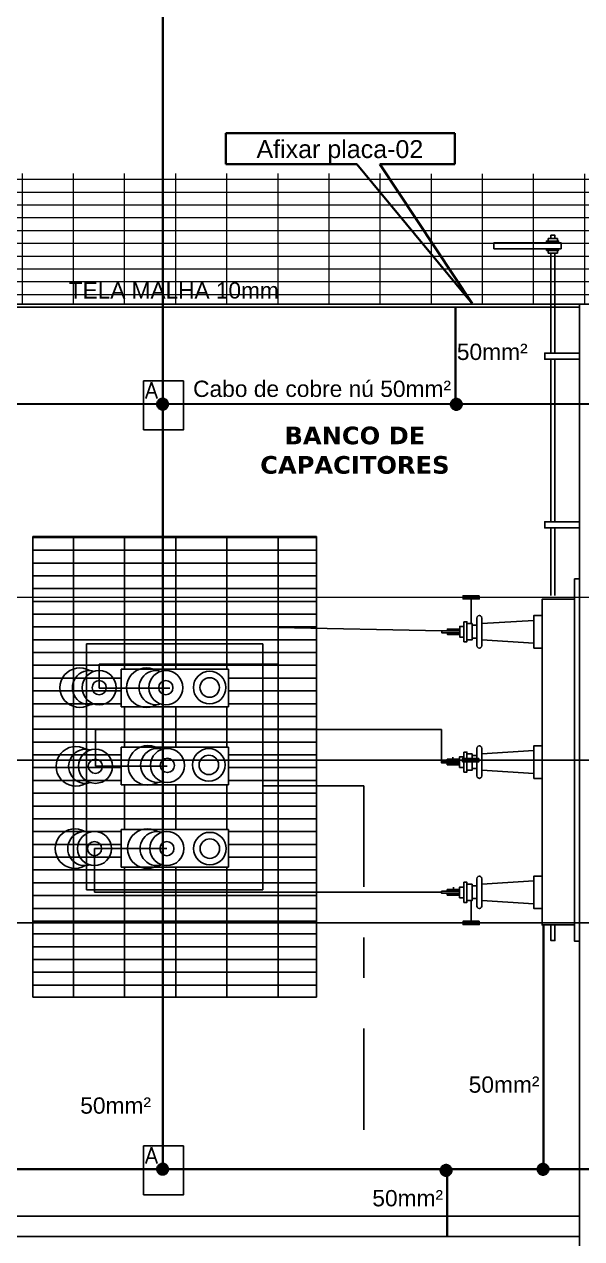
# Model space of a CAD drawing. Header units: metres. Extents: x 4188.7 to 4272.1, y 2012.8 to 2020.9.
# Drawn here: x 4205.343 to 4206.722, y 2015.504 to 2018.505 of the extents above; entities that cross this region are included whole.
import ezdxf

# ---------------------------------------------------------------- set-up
doc = ezdxf.new("R2010")
doc.units = ezdxf.units.M
doc.linetypes.add('DASHDOT', pattern=[25.4, 12.7, -6.35, 0, -6.35])
doc.linetypes.add('TRAÇO-PTO_P', pattern=[0.5, 0.25, -0.125, 0, -0.125])
for name, color, linetype in [('A-FORMATOINTERNO', 22, 'Continuous'), ('A-MOVEL', 5, 'Continuous'), ('A-PARED', 7, 'Continuous'), ('CONDUTOR', 5, 'Continuous'), ('E-ALTATENSAO', 5, 'Continuous'), ('E-ATERRAMENTO', 3, 'TRAÇO-PTO_P'), ('E-EQUIPAMENTOS', 130, 'Continuous'), ('E-TELAPROTEÇÃO', 2, 'Continuous'), ('E-TRAFO', 4, 'Continuous'), ('E-TRANSFORMADOR', 5, 'Continuous'), ('FORMATO_LEGENDA', 7, 'Continuous'), ('PAREDES', 4, 'Continuous'), ('PLANTA_BAIXA', 7, 'Continuous'), ('VENTILACAO', 5, 'Continuous')]:
    doc.layers.add(name, color=color, linetype=linetype)
doc.styles.add('arial', font='arial.ttf')
doc.styles.add('REGUA_60_MM', font='romans.shx', dxfattribs={"height": 1.8})
pattern_1 = [(0, (-1380.33483, -659.881806), (0, 0.03160819252), []), (90, (-1380.33483, -659.8818), (-0.12643277, 8e-18), [])]

msp = doc.modelspace()

# ---------------------------------------------------------------- hatches: boundary and pattern name
at = {"true_color": 0x939598, "transparency": 33554582}
h = msp.add_hatch(dxfattribs=at)
h.set_pattern_fill('GRATE', color=252, scale=0.039821)
h.set_pattern_definition(pattern_1)
h.paths.add_polyline_path([(4205.36446, 2017.23972), (4205.36446, 2016.10093), (4206.06596, 2016.10093), (4206.06596, 2017.23972)])
h.paths.add_polyline_path([(4205.93323, 2016.97424), (4205.93323, 2016.36641), (4205.4972, 2016.36641), (4205.4972, 2016.97424)], flags=16)
h.paths.add_polyline_path([(4205.84795, 2016.91157), (4205.84795, 2016.81865), (4205.65709, 2016.81865, -0.1252698), (4205.63298, 2016.81865), (4205.58247, 2016.81865), (4205.58247, 2016.91157), (4205.62731, 2016.91157, -0.187658), (4205.66275, 2016.91157)], flags=0)
h.paths.add_polyline_path([(4205.73541, 2016.86602, -0.502269), (4205.68126, 2016.82571, -1.3434578), (4205.68126, 2016.90633, -0.502269)], flags=0)
h.paths.add_polyline_path([(4205.84795, 2016.71905), (4205.84795, 2016.62613), (4205.6592, 2016.62613, -0.1075597), (4205.63841, 2016.62613), (4205.58247, 2016.62613), (4205.58247, 2016.71905), (4205.6301, 2016.71905, -0.1988326), (4205.6675, 2016.71905)], flags=0)
h.paths.add_polyline_path([(4205.73918, 2016.67389, -0.502269), (4205.68503, 2016.63358, -1.3434578), (4205.68503, 2016.7142, -0.502269)], flags=0)
h.paths.add_polyline_path([(4205.84795, 2016.51542), (4205.84795, 2016.42251), (4205.66471, 2016.42251, -0.1813916), (4205.63038, 2016.42251), (4205.58247, 2016.42251), (4205.58247, 2016.51542), (4205.63469, 2016.51542, -0.1338978), (4205.6604, 2016.51542)], flags=0)
h.paths.add_polyline_path([(4205.73792, 2016.46827, -0.502269), (4205.68377, 2016.42796, -1.3434578), (4205.68377, 2016.50858, -0.502269)], flags=0)
at = {"layer": 'A-MOVEL', "lineweight": 20}
h = msp.add_hatch(dxfattribs=at)
h.set_pattern_fill('GRATE', color=253, scale=0.039821, style=0, double=1)
h.set_pattern_definition(pattern_1)
h.paths.add_polyline_path([(4203.37535, 2017.81477), (4209.5291, 2017.81255), (4209.5291, 2018.13509), (4203.37535, 2018.13731)])
at = {"layer": 'E-ALTATENSAO'}
h = msp.add_hatch(dxfattribs=at)
h.set_pattern_fill('GRATE', color=8, scale=0.039821)
h.set_pattern_definition(pattern_1)
h.paths.add_polyline_path([(4205.93323, 2016.97424), (4205.68554, 2016.97424), (4205.68554, 2016.91157), (4205.84795, 2016.91157), (4205.84795, 2016.86634), (4205.93323, 2016.86653)])
h.paths.add_polyline_path([(4205.68554, 2016.97424), (4205.4972, 2016.97424), (4205.4972, 2016.68706), (4205.58247, 2016.68706), (4205.58247, 2016.71905), (4205.6301, 2016.71905, -0.1988326), (4205.6675, 2016.71905), (4205.68554, 2016.71905), (4205.68554, 2016.81865), (4205.65709, 2016.81865, -0.1252698), (4205.63298, 2016.81865), (4205.58247, 2016.81865), (4205.58247, 2016.91157), (4205.62731, 2016.91157, -0.187658), (4205.66275, 2016.91157), (4205.68554, 2016.91157)])
h.paths.add_polyline_path([(4205.68554, 2016.62613), (4205.6592, 2016.62613, -0.1075597), (4205.63841, 2016.62613), (4205.58247, 2016.62613), (4205.58247, 2016.68706), (4205.4972, 2016.68706), (4205.4972, 2016.36641), (4205.68554, 2016.36641), (4205.68554, 2016.42251), (4205.66471, 2016.42251, -0.1813916), (4205.63038, 2016.42251), (4205.58247, 2016.42251), (4205.58247, 2016.51542), (4205.63469, 2016.51542, -0.1338978), (4205.6604, 2016.51542), (4205.68554, 2016.51542)])
h.paths.add_polyline_path([(4205.93323, 2016.86653), (4205.84795, 2016.86634), (4205.84795, 2016.81865), (4205.68554, 2016.81865), (4205.68554, 2016.71905), (4205.84795, 2016.71905), (4205.84795, 2016.68706), (4205.93323, 2016.68706)])
h.paths.add_polyline_path([(4205.93323, 2016.67682), (4205.84795, 2016.67577), (4205.84795, 2016.62613), (4205.68554, 2016.62613), (4205.68554, 2016.51542), (4205.84795, 2016.51542), (4205.84795, 2016.46827), (4205.93323, 2016.46827)])
h.paths.add_polyline_path([(4205.93323, 2016.46827), (4205.84795, 2016.46827), (4205.84795, 2016.42251), (4205.68554, 2016.42251), (4205.68554, 2016.36641), (4205.93323, 2016.36641)])
at = {"layer": 'FORMATO_LEGENDA', "lineweight": 20}
h = msp.add_hatch(color=7, dxfattribs=at)
edge = h.paths.add_edge_path()
edge.add_arc((4205.68425, 2017.56822), 0.00813, 0, 360)
h = msp.add_hatch(color=7, dxfattribs=at)
edge = h.paths.add_edge_path()
edge.add_arc((4206.41059, 2017.56779), 0.00813, 0, 360)
h = msp.add_hatch(color=7, dxfattribs=at)
edge = h.paths.add_edge_path()
edge.add_arc((4205.68425, 2015.67753), 0.00813, 0, 360)
h = msp.add_hatch(color=7, dxfattribs=at)
edge = h.paths.add_edge_path()
edge.add_arc((4206.38538, 2015.67452), 0.00813, 0, 360)
h = msp.add_hatch(color=7, dxfattribs=at)
edge = h.paths.add_edge_path()
edge.add_arc((4206.62513, 2015.67739), 0.00813, 0, 360)
at = {"layer": 'PAREDES'}
for points in [[(4205.69881, 2017.56671, 1), (4205.67173, 2017.56671, 1)], [(4206.42515, 2017.56629, 1), (4206.39807, 2017.56629, 1)], [(4205.69881, 2015.67602, 1), (4205.67173, 2015.67602, 1)], [(4206.39994, 2015.67302, 1), (4206.37286, 2015.67302, 1)], [(4206.63969, 2015.67589, 1), (4206.61261, 2015.67589, 1)]]:
    msp.add_hatch(color=0, dxfattribs=at).paths.add_polyline_path(points)

# ---------------------------------------------------------------- linework, layer by layer
for p, q in [((4205.36446, 2016.10093), (4205.36446, 2017.23972)), ((4205.36446, 2017.23972), (4206.06596, 2017.23972)), ((4206.06596, 2017.23972), (4206.06596, 2016.10093)), ((4205.4972, 2016.36641), (4205.4972, 2016.97424)), ((4205.4972, 2016.97424), (4205.93323, 2016.97424)), ((4205.93323, 2016.97424), (4205.93323, 2016.36641)), ((4205.58247, 2016.81865), (4205.58247, 2016.91157)), ((4205.58247, 2016.91157), (4205.84795, 2016.91157)), ((4205.84795, 2016.91157), (4205.84795, 2016.81865)), ((4205.84795, 2016.81865), (4205.58247, 2016.81865)), ((4205.58247, 2016.62613), (4205.58247, 2016.71905)), ((4205.58247, 2016.71905), (4205.84795, 2016.71905)), ((4205.84795, 2016.71905), (4205.84795, 2016.62613)), ((4205.84795, 2016.62613), (4205.58247, 2016.62613)), ((4205.58247, 2016.42251), (4205.58247, 2016.51542)), ((4205.58247, 2016.51542), (4205.84795, 2016.51542)), ((4205.84795, 2016.51542), (4205.84795, 2016.42251)), ((4205.84795, 2016.42251), (4205.58247, 2016.42251)), ((4205.93323, 2016.36641), (4205.4972, 2016.36641)), ((4206.06596, 2016.10093), (4205.36446, 2016.10093))]:
    msp.add_line(p, q)
at = {"layer": 'A-FORMATOINTERNO', "ltscale": 10}
for points in [[(4206.46854, 2017.09332), (4206.42829, 2017.09332), (4206.42829, 2017.08527), (4206.46854, 2017.08527)], [(4206.46737, 2016.69108), (4206.42712, 2016.69108), (4206.42712, 2016.68303), (4206.46737, 2016.68303)], [(4206.46854, 2016.2886), (4206.42829, 2016.2886), (4206.42829, 2016.28055), (4206.46854, 2016.28055)]]:
    msp.add_lwpolyline(points, close=True, dxfattribs=at)
at = {"layer": 'A-PARED'}
for p, q in [((4206.71597, 2017.81402), (4206.83672, 2017.81402)), ((4206.71597, 2017.81402), (4206.71597, 2015.43936)), ((4206.71597, 2015.5601), (4204.42584, 2015.5601)), ((4206.71597, 2015.5601), (4204.42584, 2015.5601))]:
    msp.add_line(p, q, dxfattribs=at)
at = {"layer": 'E-ALTATENSAO'}
for p, q in [((4207.13695, 2017.08973), (4204.69753, 2017.0881)), ((4206.44842, 2017.02448), (4206.44842, 2017.08527)), ((4206.37543, 2017.00672), (4205.97098, 2017.01455)), ((4205.97098, 2017.01455), (4205.97098, 2016.92487)), ((4205.97098, 2016.92487), (4205.5288, 2016.92427)), ((4205.5288, 2016.86486), (4205.5288, 2016.92427)), ((4205.5288, 2016.86486), (4205.70322, 2016.86486)), ((4206.37536, 2016.76296), (4205.51908, 2016.76296)), ((4205.51908, 2016.67168), (4205.51908, 2016.76296)), ((4206.37536, 2016.68232), (4206.37536, 2016.76296)), ((4205.51934, 2016.67182), (4205.69697, 2016.67182)), ((4205.51694, 2016.46827), (4205.51694, 2016.36033)), ((4205.51694, 2016.46827), (4205.69584, 2016.46827)), ((4206.37536, 2016.36033), (4205.51694, 2016.36033)), ((4206.40429, 2016.3732), (4206.40429, 2016.36701)), ((4206.44842, 2016.2886), (4206.44842, 2016.33986))]:
    msp.add_line(p, q, dxfattribs=at)
at = {"layer": 'E-ATERRAMENTO'}
for p, q in [((4205.93323, 2016.62357), (4206.18304, 2016.62357)), ((4206.18304, 2016.62357), (4206.18304, 2015.6765))]:
    msp.add_line(p, q, dxfattribs=at)
at = {"layer": 'E-EQUIPAMENTOS'}
for p, q in [((4206.46257, 2017.02026), (4206.45049, 2017.02026)), ((4206.46257, 2017.03878), (4206.46257, 2016.96954)), ((4206.47464, 2017.03878), (4206.47464, 2016.96954)), ((4206.60344, 2017.03233), (4206.47464, 2017.02429)), ((4206.46257, 2016.98806), (4206.45049, 2016.98806)), ((4206.47464, 2016.98404), (4206.60344, 2016.97599)), ((4206.46257, 2016.69827), (4206.45049, 2016.69827)), ((4206.46257, 2016.71679), (4206.46257, 2016.64756)), ((4206.47464, 2016.71679), (4206.47464, 2016.64756)), ((4206.60344, 2016.71035), (4206.47464, 2016.7023)), ((4206.46257, 2016.66607), (4206.45049, 2016.66607)), ((4206.47464, 2016.66205), (4206.60344, 2016.654)), ((4206.46257, 2016.32557), (4206.46257, 2016.3948)), ((4206.47464, 2016.32557), (4206.47464, 2016.3948)), ((4206.47464, 2016.38031), (4206.60344, 2016.38836)), ((4206.46257, 2016.37628), (4206.45049, 2016.37628)), ((4206.46257, 2016.34534), (4206.45049, 2016.34534)), ((4206.60344, 2016.33201), (4206.47464, 2016.34006))]:
    msp.add_line(p, q, dxfattribs=at)
for points in [[(4206.65555, 2017.97601), (4206.65555, 2017.9842), (4206.6455, 2017.9842), (4206.6455, 2017.97601)], [(4206.6455, 2017.96588), (4206.6455, 2017.96561)], [(4206.6455, 2017.95055), (4206.6455, 2017.95043)], [(4206.65555, 2017.96561), (4206.65555, 2017.96588)], [(4206.65555, 2017.95043), (4206.65555, 2017.95055)], [(4206.6455, 2017.94668), (4206.6455, 2017.94654)], [(4206.6455, 2017.94014), (4206.6455, 2017.69268)], [(4206.6455, 2017.93863), (4206.6455, 2017.93849)], [(4206.65555, 2017.94654), (4206.65555, 2017.94668)], [(4206.65555, 2017.69268), (4206.65555, 2017.94014)], [(4206.65555, 2017.93849), (4206.65555, 2017.93863)], [(4206.71598, 2017.69268), (4206.63042, 2017.69268), (4206.63042, 2017.67762), (4206.71598, 2017.67762)], [(4206.6455, 2017.67762), (4206.6455, 2017.276)], [(4206.65555, 2017.276), (4206.65555, 2017.67762)], [(4206.71598, 2017.276), (4206.63042, 2017.276), (4206.63042, 2017.26094), (4206.71598, 2017.26094)], [(4206.6455, 2017.26094), (4206.6455, 2017.09382)], [(4206.65555, 2017.09382), (4206.65555, 2017.26094)], [(4206.43044, 2016.98404), (4206.43037, 2016.98404), (4206.43037, 2017.02429)], [(4206.43037, 2017.02429), (4206.43044, 2017.02429)], [(4206.43804, 2017.02429), (4206.45049, 2017.02429), (4206.45049, 2016.98404), (4206.43804, 2016.98404)], [(4206.41993, 2017.00189), (4206.37543, 2017.00189), (4206.37543, 2017.00672), (4206.41993, 2017.00672)], [(4206.41993, 2017.00696), (4206.38943, 2017.00696), (4206.38943, 2017.01098), (4206.41993, 2017.01098)], [(4206.41993, 2016.99762), (4206.38943, 2016.99762), (4206.38943, 2017.00165), (4206.41993, 2017.00165)], [(4206.41986, 2016.68497), (4206.38936, 2016.68497), (4206.38936, 2016.689), (4206.41986, 2016.689)], [(4206.43037, 2016.66205), (4206.43037, 2016.7023)], [(4206.43796, 2016.7023), (4206.45049, 2016.7023), (4206.45049, 2016.66205), (4206.43796, 2016.66205)], [(4206.41986, 2016.6799), (4206.37536, 2016.6799), (4206.37536, 2016.68473), (4206.41986, 2016.68473)], [(4206.41986, 2016.67561), (4206.38936, 2016.67561), (4206.38936, 2016.67963), (4206.41986, 2016.67963)], [(4206.41986, 2016.35791), (4206.37536, 2016.35791), (4206.37536, 2016.36274), (4206.41986, 2016.36274)], [(4206.41986, 2016.36298), (4206.38936, 2016.36298), (4206.38936, 2016.36701), (4206.41986, 2016.36701)], [(4206.41986, 2016.3536), (4206.38936, 2016.3536), (4206.38936, 2016.35763), (4206.41986, 2016.35763)], [(4206.43037, 2016.38031), (4206.43037, 2016.34006)], [(4206.43796, 2016.34006), (4206.45049, 2016.34006), (4206.45049, 2016.38031), (4206.43796, 2016.38031)], [(4206.64549, 2016.27969), (4206.64549, 2016.24121), (4206.65554, 2016.24121), (4206.65554, 2016.27969)]]:
    msp.add_lwpolyline(points, dxfattribs=at)
for points in [[(4206.67063, 2017.95055), (4206.50475, 2017.95055), (4206.50475, 2017.96561), (4206.67063, 2017.96561)], [(4206.63443, 2017.96588), (4206.6645, 2017.96588), (4206.6645, 2017.96963), (4206.63443, 2017.96963)], [(4206.63443, 2017.94668), (4206.6645, 2017.94668), (4206.6645, 2017.95043), (4206.63443, 2017.95043)], [(4206.63894, 2017.96962), (4206.66173, 2017.96962), (4206.66173, 2017.97601), (4206.63894, 2017.97601)], [(4206.63894, 2017.94654), (4206.66173, 2017.94654), (4206.66173, 2017.94014), (4206.63894, 2017.94014)], [(4206.70406, 2017.13484), (4206.71597, 2017.13484), (4206.71597, 2016.23928), (4206.70406, 2016.23928)], [(4206.70406, 2017.08466), (4206.70406, 2016.27969), (4206.62356, 2016.27969), (4206.62356, 2017.08466)], [(4206.43044, 2017.01732), (4206.43044, 2016.991), (4206.41993, 2016.991), (4206.41993, 2017.01732)], [(4206.43044, 2017.02901), (4206.43044, 2016.9793), (4206.43804, 2016.9793), (4206.43804, 2017.02901)], [(4206.62356, 2017.04441), (4206.60344, 2017.04441), (4206.60344, 2016.96391), (4206.62356, 2016.96391)], [(4206.62356, 2016.72242), (4206.60344, 2016.72242), (4206.60344, 2016.64192), (4206.62356, 2016.64192)], [(4206.43037, 2016.69533), (4206.43037, 2016.66901), (4206.41986, 2016.66901), (4206.41986, 2016.69533)], [(4206.43037, 2016.70702), (4206.43037, 2016.65732), (4206.43796, 2016.65732), (4206.43796, 2016.70702)], [(4206.62356, 2016.31994), (4206.60344, 2016.31994), (4206.60344, 2016.40043), (4206.62356, 2016.40043)], [(4206.43037, 2016.37334), (4206.43037, 2016.34702), (4206.41986, 2016.34702), (4206.41986, 2016.37334)], [(4206.43037, 2016.38504), (4206.43037, 2016.33533), (4206.43796, 2016.33533), (4206.43796, 2016.38504)]]:
    msp.add_lwpolyline(points, close=True, dxfattribs=at)
for centre, radius in [((4205.5285, 2016.86602), 0.04208), ((4205.69333, 2016.86602), 0.04208), ((4205.8016, 2016.86639), 0.04025), ((4205.8016, 2016.86639), 0.02407), ((4205.51908, 2016.67168), 0.04208), ((4205.6971, 2016.67389), 0.04208), ((4205.79956, 2016.67517), 0.04025), ((4205.79956, 2016.67517), 0.02407), ((4205.51694, 2016.46827), 0.04208), ((4205.69584, 2016.46827), 0.04208), ((4205.80213, 2016.46827), 0.04025), ((4205.80213, 2016.46827), 0.04025), ((4205.80213, 2016.46827), 0.02407), ((4205.80213, 2016.46827), 0.02407)]:
    msp.add_circle(centre, radius, dxfattribs=at)
for centre, radius, start, end in [((4206.46861, 2017.03836), 0.00605, 356.00914, 183.99086), ((4206.46861, 2016.96996), 0.00605, 176.00914, 3.99086), ((4205.4802, 2016.86602), 0.04888, 59.40465, 300.59535), ((4205.50435, 2016.86602), 0.04208, 73.32415, 286.67585), ((4205.64503, 2016.86602), 0.04888, 59.40465, 300.59535), ((4205.66918, 2016.86602), 0.04208, 73.32415, 286.67585), ((4205.47078, 2016.67168), 0.04888, 59.40465, 300.59535), ((4205.6488, 2016.67389), 0.04888, 59.40465, 300.59535), ((4206.46861, 2016.71637), 0.00605, 356.00914, 183.99086), ((4205.49493, 2016.67168), 0.04208, 73.32415, 286.67585), ((4205.67295, 2016.67389), 0.04208, 73.32415, 286.67585), ((4206.46861, 2016.64798), 0.00605, 176.00914, 3.99086), ((4205.46864, 2016.46827), 0.04888, 59.40465, 300.59535), ((4205.49279, 2016.46827), 0.04208, 73.32415, 286.67585), ((4205.64755, 2016.46827), 0.04888, 59.40465, 300.59535), ((4205.6717, 2016.46827), 0.04208, 73.32415, 286.67585), ((4206.46861, 2016.39438), 0.00605, 356.00914, 183.99086), ((4206.46861, 2016.32599), 0.00605, 176.00914, 3.99086)]:
    msp.add_arc(centre, radius, start, end, dxfattribs=at)
at = {"layer": 'E-TELAPROTEÇÃO'}
for p, q in [((4204.70355, 2017.81402), (4206.71597, 2017.81402)), ((4205.10603, 2017.80597), (4206.71597, 2017.80597))]:
    msp.add_line(p, q, dxfattribs=at)
at = {"layer": 'E-TRAFO'}
for centre in [(4205.5285, 2016.86602), (4205.69333, 2016.86602), (4205.51908, 2016.67168), (4205.6971, 2016.67389), (4205.51694, 2016.46827), (4205.69584, 2016.46827)]:
    msp.add_circle(centre, 0.01752, dxfattribs=at)
at = {"layer": 'E-TRANSFORMADOR'}
msp.add_line((4206.40291, 2016.69392), (4206.40291, 2016.68899), dxfattribs=at)
at = {"layer": 'FORMATO_LEGENDA', "color": 7, "linetype": 'DASHDOT', "lineweight": 35}
for p, q in [((4205.68554, 2015.67236), (4205.68554, 2019.51793)), ((4206.45101, 2017.81574), (4206.16544, 2018.15991)), ((4206.22226, 2018.15991), (4206.45101, 2017.81574)), ((4203.47203, 2017.56829), (4209.42841, 2017.56531)), ((4206.62736, 2016.28099), (4206.62736, 2015.68167)), ((4203.47184, 2015.6765), (4209.42811, 2015.6765))]:
    msp.add_line(p, q, dxfattribs=at)
at = {"layer": 'FORMATO_LEGENDA', "color": 7, "linetype": 'DASHDOT', "lineweight": 35, "ltscale": 10}
for p, q in [((4206.40993, 2017.56827), (4206.40993, 2017.80666)), ((4206.38862, 2015.50959), (4206.38862, 2015.67715))]:
    msp.add_line(p, q, dxfattribs=at)
at = {"layer": 'FORMATO_LEGENDA', "color": 5}
msp.add_line((4206.71597, 2015.50959), (4205.10603, 2015.50959), dxfattribs=at)
at = {"layer": 'FORMATO_LEGENDA', "color": 7, "linetype": 'DASHDOT', "lineweight": 35}
msp.add_lwpolyline([(4206.22226, 2018.15991), (4206.40825, 2018.15991), (4206.40825, 2018.2365), (4205.84196, 2018.2365), (4205.84196, 2018.15991), (4206.16544, 2018.15991)], dxfattribs=at)
at = {"layer": 'FORMATO_LEGENDA'}
for points in [[(4205.73697, 2017.62424), (4205.63805, 2017.62424), (4205.63805, 2017.50349), (4205.73697, 2017.50349)], [(4205.73697, 2015.73355), (4205.63805, 2015.73355), (4205.63805, 2015.6128), (4205.73697, 2015.6128)]]:
    msp.add_lwpolyline(points, close=True, dxfattribs=at)
at = {"layer": 'FORMATO_LEGENDA', "color": 7, "linetype": 'DASHDOT', "lineweight": 35}
for centre, radius in [((4205.68527, 2017.56671), 0.01354), ((4205.68566, 2017.56705), 0.01083), ((4205.68425, 2017.56822), 0.00813), ((4206.41161, 2017.56629), 0.01354), ((4206.412, 2017.56662), 0.01083), ((4206.41059, 2017.56779), 0.00813), ((4205.68527, 2015.67602), 0.01354), ((4205.68566, 2015.67636), 0.01083), ((4205.68425, 2015.67753), 0.00813), ((4206.3864, 2015.67302), 0.01354), ((4206.38679, 2015.67335), 0.01083), ((4206.38538, 2015.67452), 0.00813), ((4206.62615, 2015.67589), 0.01354), ((4206.62654, 2015.67622), 0.01083), ((4206.62513, 2015.67739), 0.00813)]:
    msp.add_circle(centre, radius, dxfattribs=at)
at = {"layer": 'VENTILACAO'}
for p, q in [((4204.7158, 2016.68706), (4207.12102, 2016.68706)), ((4204.72198, 2016.28457), (4206.8811, 2016.28457))]:
    msp.add_line(p, q, dxfattribs=at)

# ---------------------------------------------------------------- texts
at = {"layer": 'CONDUTOR', "color": 5, "lineweight": 20, "insert": (4206.16072, 2017.45255), "char_height": 0.0436126, "width": 0.6520996, "attachment_point": 5, "style": 'arial'}
msp.add_mtext('{\\fVerdana|b1|i0|c0|p34;\\C1;BANCO DE CAPACITORES}', dxfattribs=at)
at = {"layer": 'PLANTA_BAIXA', "color": 1}
for s, height, style, p in [('Afixar placa-02', 0.0442733, 'arial', (4205.9174, 2018.17482)), ('TELA MALHA 10mm', 0.0400663, 'arial', (4205.45317, 2017.82774)), ('50mm²', 0.040267, 'arial', (4206.41295, 2017.67583)), ('A', 0.04027, 'REGUA_60_MM', (4205.64215, 2017.58098)), ('Cabo de cobre nú 50mm²', 0.0402674, 'arial', (4205.76071, 2017.58449)), ('50mm²', 0.040267, 'arial', (4206.44229, 2015.86503)), ('50mm²', 0.040267, 'arial', (4205.48158, 2015.81325)), ('A', 0.04027, 'REGUA_60_MM', (4205.64215, 2015.69028)), ('50mm²', 0.040267, 'arial', (4206.20387, 2015.58429))]:
    msp.add_text(s, height=height, dxfattribs=dict(at, style=style)).set_placement(p)

doc.saveas('drawing.dxf')
